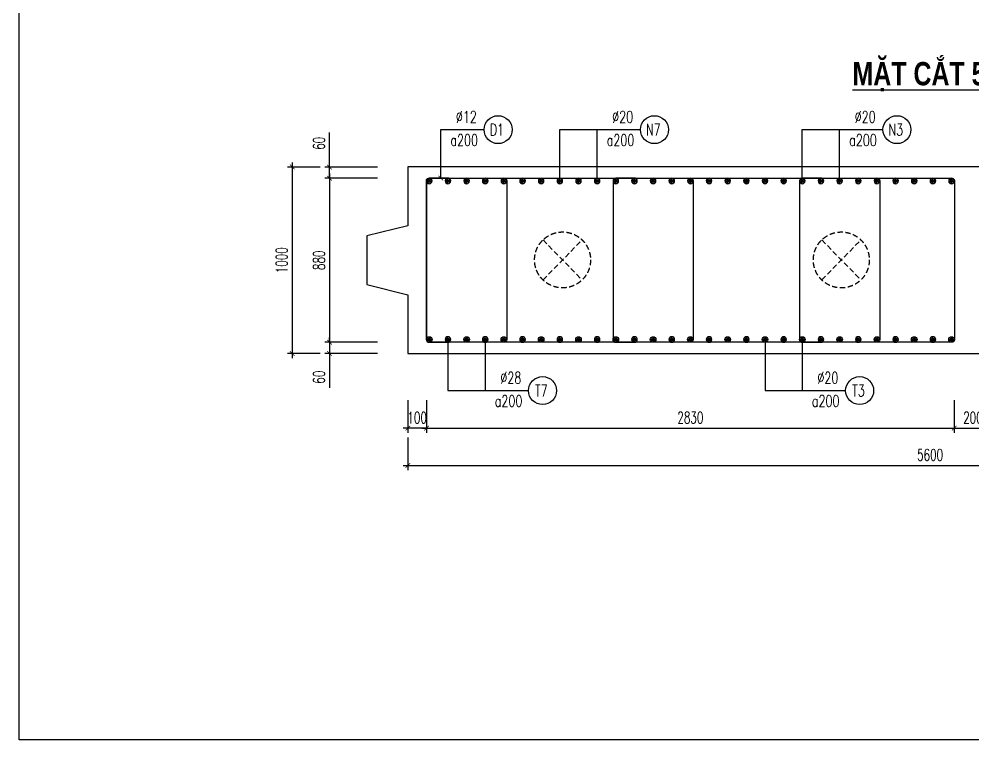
# Model space of a CAD drawing. Header units: millimetres. Extents: x -143570 to 58447, y -1448440 to -1202244.
# Drawn here: x -25653 to -5197, y -1269879 to -1254418 of the extents above; entities that cross this region are included whole.
import ezdxf
from ezdxf.enums import TextEntityAlignment as Align

# ---------------------------------------------------------------- set-up
doc = ezdxf.new("R2010")
doc.units = ezdxf.units.MM
doc.header["$LTSCALE"] = 30
doc.header["$PDMODE"] = 3
doc.linetypes.add('DASHED', pattern=[19.05, 12.7, -6.35])
doc.layers.get('0').update_dxf_attribs({"lineweight": 9})
doc.layers.get('Defpoints').update_dxf_attribs({"lineweight": 9})
for name, color, linetype in [('ccu11-Cotthep', 9, 'Continuous'), ('ccu11-Dim', 8, 'Continuous'), ('ccu11-Text', 31, 'Continuous'), ('ccu11-Thay', 7, 'Continuous'), ('ccu11-Thep', 4, 'Continuous'), ('ccu11-Thep doc', 4, 'Continuous'), ('ccu11-Thepdai', 6, 'Continuous')]:
    doc.layers.add(name, color=color, linetype=linetype)
doc.layers.add('ccu11-Khuat', color=9, linetype='DASHED', lineweight=30)
doc.layers.add('Vicom_thep doc', color=1, linetype='Continuous', lineweight=35)
doc.styles.add('ccu11-dim', font='vnsimli.shx', dxfattribs={"width": 0.65, "bigfont": 'bigfont.shx'})
doc.styles.add('ccu11-VnAvH-B', font='')
doc.styles.add('ccu11-vnsimple', font='vnsimple.shx', dxfattribs={"bigfont": 'bigfont.shx'})
doc.styles.add('ccu11_simli', font='vnsimli.shx', dxfattribs={"width": 0.8})
doc.styles.get('ccu11-VnAvH-B').set_extended_font_data('.VnAvantH', bold=True)
doc.dimstyles.new('ccu11-100', dxfattribs={"dimscale": 100, "dimtxt": 2.5, "dimasz": 1, "dimexe": 1, "dimexo": 2, "dimgap": 1, "dimtad": 1, "dimdec": 0, "dimdsep": 46, "dimtxsty": 'ccu11-dim', "dimblk": 'ARCHTICK', "dimcen": -1, "dimdle": 1, "dimclrd": 256, "dimclre": 256, "dimclrt": 3, "dimadec": 0, "dimazin": 2, "dimtfac": 0.1, "dimtdec": 0, "dimtmove": 0, "dimatfit": 1, "dimldrblk": 'ARCHTICK', "dimfxl": 1, "dimtvp": 0.833333, "dimtolj": 1, "dimtzin": 12, "dimarcsym": 0})
doc.dimstyles.new('ccu11-100x4', dxfattribs={"dimscale": 100, "dimtxt": 2.5, "dimasz": 1, "dimexe": 1, "dimexo": 2, "dimgap": 1, "dimtad": 1, "dimdec": 0, "dimlfac": 0.25, "dimdsep": 46, "dimtxsty": 'ccu11-dim', "dimblk": 'ARCHTICK', "dimcen": -1, "dimdle": 1, "dimclrd": 256, "dimclre": 256, "dimclrt": 3, "dimadec": 0, "dimazin": 2, "dimtfac": 0.1, "dimtdec": 0, "dimtmove": 0, "dimatfit": 1, "dimldrblk": 'ARCHTICK', "dimfxl": 1, "dimtvp": 0.833333, "dimtolj": 1, "dimtzin": 12, "dimarcsym": 0})

# ---------------------------------------------------------------- blocks, each defined once
blk = doc.blocks.new('MCT')
at = {"ltscale": 0.005}
for p, q in [((-0.49, 0), (0.49, 0)), ((0.35, -0.35), (-0.35, 0.35)), ((-0.35, -0.35), (0.35, 0.35)), ((0, -0.49), (0, 0.49))]:
    blk.add_line(p, q, dxfattribs=at)
blk.add_circle((0, 0), 0.492, dxfattribs=at)
blk = doc.blocks.new('*U158')
at = {"layer": 'ccu11-Thep doc', "xscale": -121.9200000001001, "yscale": 121.9200000001001, "zscale": 121.92, "rotation": 270}
blk.add_blockref('MCT', (0, 0), dxfattribs=at)
blk = doc.blocks.new('*U159')
at = {"layer": 'ccu11-Thep doc', "color": 0, "linetype": 'ByBlock', "lineweight": -2, "transparency": 16777216}
for p in [(0, 0), (800, 0), (1600, 0), (2400, 0), (3200, 0), (4000, 0), (4800, 0), (5600, 0), (6400, 0), (7200, 0), (8000, 0), (8800, 0), (9600, 0), (10400, 0), (11200, 0)]:
    blk.add_blockref('*U158', p, dxfattribs=at)
blk = doc.blocks.new('*U160')
at = {"layer": 'ccu11-Thep doc', "xscale": -121.9200000001001, "yscale": 121.9200000001001, "zscale": 121.92, "rotation": 270}
blk.add_blockref('MCT', (0, 0), dxfattribs=at)
blk = doc.blocks.new('*U161')
at = {"layer": 'ccu11-Thep doc', "color": 0, "linetype": 'ByBlock', "lineweight": -2, "transparency": 16777216}
for p in [(0, 0), (800, 0), (1600, 0), (2400, 0), (3200, 0), (4000, 0), (4800, 0), (5600, 0), (6400, 0), (7200, 0), (8000, 0), (8800, 0), (9600, 0), (10400, 0), (11200, 0)]:
    blk.add_blockref('*U160', p, dxfattribs=at)
blk = doc.blocks.new('_ARCHTICK')
at = {"color": 0, "linetype": 'ByBlock', "const_width": 0.15}
blk.add_lwpolyline([(-0.5, -0.5), (0.5, 0.5)], dxfattribs=at)
blk = doc.blocks.new('*D170')
at = {"layer": 'ccu11-Dim', "linetype": 'ByBlock', "lineweight": -2, "ltscale": 30, "transparency": 16777216}
for p, q in [((-18996, -1257591), (-18996, -1256851)), ((-17967, -1257591), (-19096, -1257591)), ((-18996, -1257831), (-18996, -1257591)), ((-17967, -1257831), (-19096, -1257831)), ((-18996, -1257831), (-18996, -1257931))]:
    blk.add_line(p, q, dxfattribs=at)
at = {"layer": 'Defpoints', "color": 0, "linetype": 'ByBlock', "ltscale": 30, "transparency": 16777216}
for p in [(-17767, -1257591), (-18996, -1257831), (-17767, -1257831)]:
    blk.add_point(p, dxfattribs=at)
at = {"layer": 'ccu11-Dim', "linetype": 'ByBlock', "lineweight": -2, "ltscale": 30, "transparency": 16777216, "xscale": 100, "yscale": 100, "zscale": 100}
for p, rotation in [((-18996, -1257591), 270), ((-18996, -1257831), 90)]:
    blk.add_blockref('_ARCHTICK', p, dxfattribs=dict(at, rotation=rotation))
at = {"layer": 'ccu11-Dim', "color": 3, "linetype": 'ByBlock', "ltscale": 30, "transparency": 16777216, "insert": (-19221, -1257083), "char_height": 250, "attachment_point": 5, "rotation": 90, "style": 'ccu11-dim'}
blk.add_mtext('\\A1;60', dxfattribs=at)
blk = doc.blocks.new('*D171')
at = {"layer": 'ccu11-Dim', "linetype": 'ByBlock', "lineweight": -2, "ltscale": 30, "transparency": 16777216}
for p, q in [((-18996, -1257731), (-18996, -1261451)), ((-17967, -1257831), (-19096, -1257831)), ((-17967, -1261351), (-19096, -1261351))]:
    blk.add_line(p, q, dxfattribs=at)
at = {"layer": 'Defpoints', "color": 0, "linetype": 'ByBlock', "ltscale": 30, "transparency": 16777216}
for p in [(-17767, -1257831), (-18996, -1261351), (-17767, -1261351)]:
    blk.add_point(p, dxfattribs=at)
at = {"layer": 'ccu11-Dim', "linetype": 'ByBlock', "lineweight": -2, "ltscale": 30, "transparency": 16777216, "xscale": 100, "yscale": 100, "zscale": 100}
for p, rotation in [((-18996, -1257831), 90), ((-18996, -1261351), 270)]:
    blk.add_blockref('_ARCHTICK', p, dxfattribs=dict(at, rotation=rotation))
at = {"layer": 'ccu11-Dim', "color": 3, "linetype": 'ByBlock', "ltscale": 30, "transparency": 16777216, "insert": (-19221, -1259591), "char_height": 250, "attachment_point": 5, "rotation": 90, "style": 'ccu11-dim'}
blk.add_mtext('\\A1;880', dxfattribs=at)
blk = doc.blocks.new('*D172')
at = {"layer": 'ccu11-Dim', "linetype": 'ByBlock', "lineweight": -2, "ltscale": 30, "transparency": 16777216}
for p, q in [((-18996, -1261351), (-18996, -1261251)), ((-17967, -1261351), (-19096, -1261351)), ((-18996, -1261351), (-18996, -1261591)), ((-17967, -1261591), (-19096, -1261591)), ((-18996, -1261591), (-18996, -1262330))]:
    blk.add_line(p, q, dxfattribs=at)
at = {"layer": 'Defpoints', "color": 0, "linetype": 'ByBlock', "ltscale": 30, "transparency": 16777216}
for p in [(-18996, -1261351), (-17767, -1261351), (-17767, -1261591)]:
    blk.add_point(p, dxfattribs=at)
at = {"layer": 'ccu11-Dim', "linetype": 'ByBlock', "lineweight": -2, "ltscale": 30, "transparency": 16777216, "xscale": 100, "yscale": 100, "zscale": 100}
for p, rotation in [((-18996, -1261351), 270), ((-18996, -1261591), 90)]:
    blk.add_blockref('_ARCHTICK', p, dxfattribs=dict(at, rotation=rotation))
at = {"layer": 'ccu11-Dim', "color": 3, "linetype": 'ByBlock', "ltscale": 30, "transparency": 16777216, "insert": (-19221, -1262098), "char_height": 250, "attachment_point": 5, "rotation": 90, "style": 'ccu11-dim'}
blk.add_mtext('\\A1;60', dxfattribs=at)
blk = doc.blocks.new('*D173')
at = {"layer": 'ccu11-Dim', "linetype": 'ByBlock', "lineweight": -2, "ltscale": 30, "transparency": 16777216}
for p, q in [((-19196, -1257591), (-19896, -1257591)), ((-19796, -1257491), (-19796, -1261691)), ((-19196, -1261591), (-19896, -1261591))]:
    blk.add_line(p, q, dxfattribs=at)
at = {"layer": 'Defpoints', "color": 0, "linetype": 'ByBlock', "ltscale": 30, "transparency": 16777216}
for p in [(-18996, -1257591), (-19796, -1261591), (-18996, -1261591)]:
    blk.add_point(p, dxfattribs=at)
at = {"layer": 'ccu11-Dim', "linetype": 'ByBlock', "lineweight": -2, "ltscale": 30, "transparency": 16777216, "xscale": 100, "yscale": 100, "zscale": 100}
for p, rotation in [((-19796, -1257591), 90), ((-19796, -1261591), 270)]:
    blk.add_blockref('_ARCHTICK', p, dxfattribs=dict(at, rotation=rotation))
at = {"layer": 'ccu11-Dim', "color": 3, "linetype": 'ByBlock', "ltscale": 30, "transparency": 16777216, "insert": (-20021, -1259591), "char_height": 250, "attachment_point": 5, "rotation": 90, "style": 'ccu11-dim'}
blk.add_mtext('\\A1;1000', dxfattribs=at)
blk = doc.blocks.new('*D175')
at = {"layer": 'ccu11-Dim', "linetype": 'ByBlock', "lineweight": -2, "ltscale": 30, "transparency": 16777216}
for p, q in [((-17316, -1263391), (-17316, -1264091)), ((5084, -1263391), (5084, -1264091)), ((-17416, -1263991), (5184, -1263991))]:
    blk.add_line(p, q, dxfattribs=at)
at = {"layer": 'Defpoints', "color": 0, "linetype": 'ByBlock', "ltscale": 30, "transparency": 16777216}
for p in [(-17316, -1263191), (5084, -1263191), (5084, -1263991)]:
    blk.add_point(p, dxfattribs=at)
at = {"layer": 'ccu11-Dim', "linetype": 'ByBlock', "lineweight": -2, "ltscale": 30, "transparency": 16777216, "xscale": 100, "yscale": 100, "zscale": 100, "rotation": 180}
blk.add_blockref('_ARCHTICK', (-17316, -1263991), dxfattribs=at)
at = {"layer": 'ccu11-Dim', "linetype": 'ByBlock', "lineweight": -2, "ltscale": 30, "transparency": 16777216, "xscale": 100, "yscale": 100, "zscale": 100}
blk.add_blockref('_ARCHTICK', (5084, -1263991), dxfattribs=at)
at = {"layer": 'ccu11-Dim', "color": 3, "linetype": 'ByBlock', "ltscale": 30, "transparency": 16777216, "insert": (-6116, -1263766), "char_height": 250, "attachment_point": 5, "style": 'ccu11-dim'}
blk.add_mtext('\\A1;5600', dxfattribs=at)
blk = doc.blocks.new('*D177')
at = {"layer": 'ccu11-Dim', "linetype": 'ByBlock', "lineweight": -2, "ltscale": 30, "transparency": 16777216}
for p, q in [((-5597, -1262591), (-5597, -1263291)), ((-4797, -1262591), (-4797, -1263291)), ((-5697, -1263191), (-4697, -1263191))]:
    blk.add_line(p, q, dxfattribs=at)
at = {"layer": 'Defpoints', "color": 0, "linetype": 'ByBlock', "ltscale": 30, "transparency": 16777216}
for p in [(-5597, -1262391), (-4797, -1262391), (-4797, -1263191)]:
    blk.add_point(p, dxfattribs=at)
at = {"layer": 'ccu11-Dim', "linetype": 'ByBlock', "lineweight": -2, "ltscale": 30, "transparency": 16777216, "xscale": 100, "yscale": 100, "zscale": 100, "rotation": 180}
blk.add_blockref('_ARCHTICK', (-5597, -1263191), dxfattribs=at)
at = {"layer": 'ccu11-Dim', "linetype": 'ByBlock', "lineweight": -2, "ltscale": 30, "transparency": 16777216, "xscale": 100, "yscale": 100, "zscale": 100}
blk.add_blockref('_ARCHTICK', (-4797, -1263191), dxfattribs=at)
at = {"layer": 'ccu11-Dim', "color": 3, "linetype": 'ByBlock', "ltscale": 30, "transparency": 16777216, "insert": (-5197, -1262966), "char_height": 250, "attachment_point": 5, "style": 'ccu11-dim'}
blk.add_mtext('\\A1;200', dxfattribs=at)
blk = doc.blocks.new('*D179')
at = {"layer": 'ccu11-Dim', "linetype": 'ByBlock', "lineweight": -2, "ltscale": 30, "transparency": 16777216}
for p, q in [((-16916, -1262591), (-16916, -1263291)), ((-5597, -1262591), (-5597, -1263291)), ((-17016, -1263191), (-5497, -1263191))]:
    blk.add_line(p, q, dxfattribs=at)
at = {"layer": 'Defpoints', "color": 0, "linetype": 'ByBlock', "ltscale": 30, "transparency": 16777216}
for p in [(-16916, -1262391), (-5597, -1262391), (-5597, -1263191)]:
    blk.add_point(p, dxfattribs=at)
at = {"layer": 'ccu11-Dim', "linetype": 'ByBlock', "lineweight": -2, "ltscale": 30, "transparency": 16777216, "xscale": 100, "yscale": 100, "zscale": 100, "rotation": 180}
blk.add_blockref('_ARCHTICK', (-16916, -1263191), dxfattribs=at)
at = {"layer": 'ccu11-Dim', "linetype": 'ByBlock', "lineweight": -2, "ltscale": 30, "transparency": 16777216, "xscale": 100, "yscale": 100, "zscale": 100}
blk.add_blockref('_ARCHTICK', (-5597, -1263191), dxfattribs=at)
at = {"layer": 'ccu11-Dim', "color": 3, "linetype": 'ByBlock', "ltscale": 30, "transparency": 16777216, "insert": (-11257, -1262966), "char_height": 250, "attachment_point": 5, "style": 'ccu11-dim'}
blk.add_mtext('\\A1;2830', dxfattribs=at)
blk = doc.blocks.new('*D180')
at = {"layer": 'ccu11-Dim', "linetype": 'ByBlock', "lineweight": -2, "ltscale": 30, "transparency": 16777216}
for p, q in [((-17316, -1262591), (-17316, -1263291)), ((-16916, -1262591), (-16916, -1263291)), ((-17316, -1263191), (-17416, -1263191)), ((-16916, -1263191), (-17316, -1263191)), ((-16916, -1263191), (-16816, -1263191))]:
    blk.add_line(p, q, dxfattribs=at)
at = {"layer": 'Defpoints', "color": 0, "linetype": 'ByBlock', "ltscale": 30, "transparency": 16777216}
for p in [(-17316, -1262391), (-16916, -1262391), (-17316, -1263191)]:
    blk.add_point(p, dxfattribs=at)
at = {"layer": 'ccu11-Dim', "linetype": 'ByBlock', "lineweight": -2, "ltscale": 30, "transparency": 16777216, "xscale": 100, "yscale": 100, "zscale": 100}
blk.add_blockref('_ARCHTICK', (-17316, -1263191), dxfattribs=at)
at = {"layer": 'ccu11-Dim', "linetype": 'ByBlock', "lineweight": -2, "ltscale": 30, "transparency": 16777216, "xscale": 100, "yscale": 100, "zscale": 100, "rotation": 180}
blk.add_blockref('_ARCHTICK', (-16916, -1263191), dxfattribs=at)
at = {"layer": 'ccu11-Dim', "color": 3, "linetype": 'ByBlock', "ltscale": 30, "transparency": 16777216, "insert": (-17116, -1262966), "char_height": 250, "attachment_point": 5, "style": 'ccu11-dim'}
blk.add_mtext('\\A1;100', dxfattribs=at)
blk = doc.blocks.new('SHD')
at = {"layer": 'ccu11-Cotthep'}
blk.add_circle((300, 0), 300, dxfattribs=at)
at = {"layer": 'ccu11-Cotthep', "color": 31, "style": 'ccu11_simli', "width": 0.8}
blk.add_attdef('DK', text='', height=250, dxfattribs=at).set_placement((-101, 65), align=Align.BOTTOM_RIGHT)
blk.add_attdef('KH', text='', height=250, dxfattribs=at).set_placement((300, 0), align=Align.MIDDLE)
blk.add_attdef('KC', text='', height=250, dxfattribs=at).set_placement((-101, -142), align=Align.TOP_RIGHT)
blk = doc.blocks.new('ccu11_block_thep')
at = {"layer": 'ccu11-Thep', "color": 3}
for p, q in [((-0.4, 0), (0.4, 0)), ((-0.28, 0.28), (0.28, -0.28)), ((0.28, 0.28), (-0.28, -0.28)), ((0, 0.4), (0, -0.4))]:
    blk.add_line(p, q, dxfattribs=at)
at = {"layer": 'ccu11-Thep', "color": 1, "const_width": 0.0667}
blk.add_lwpolyline([(-0.4, 0, 1), (0.4, 0, 1), (-0.4, 0, 1)], format="xyb", dxfattribs=at)
at = {"layer": 'ccu11-Thep', "color": 1}
blk.add_circle((0, 0), 0.4, dxfattribs=at)
blk = doc.blocks.new('*U166')
at = {"layer": 'Vicom_thep doc', "xscale": -150, "yscale": 150, "zscale": 150, "rotation": 180}
blk.add_blockref('ccu11_block_thep', (0, 0), dxfattribs=at)
blk = doc.blocks.new('*U167')
at = {"layer": 'ccu11-Thep doc', "color": 0, "linetype": 'ByBlock', "lineweight": -2, "transparency": 16777216}
for p in [(0, 0), (800, 0), (1600, 0), (2400, 0), (3200, 0), (4000, 0), (4800, 0), (5600, 0), (6400, 0), (7200, 0), (8000, 0), (8800, 0), (9600, 0), (10400, 0)]:
    blk.add_blockref('*U166', p, dxfattribs=at)
blk = doc.blocks.new('*U185')
at = {"layer": 'Vicom_thep doc', "xscale": -150, "yscale": 150, "zscale": 150, "rotation": 180}
blk.add_blockref('ccu11_block_thep', (0, 0), dxfattribs=at)
blk = doc.blocks.new('*U186')
at = {"layer": 'ccu11-Thep doc', "color": 0, "linetype": 'ByBlock', "lineweight": -2, "transparency": 16777216}
for p in [(0, 0), (800, 0), (1600, 0), (2400, 0), (3200, 0), (4000, 0), (4800, 0), (5600, 0), (6400, 0), (7200, 0), (8000, 0), (8800, 0), (9600, 0), (10400, 0)]:
    blk.add_blockref('*U185', p, dxfattribs=at)

msp = doc.modelspace()

# ---------------------------------------------------------------- linework, layer by layer
at = {"layer": 'ccu11-Khuat', "ltscale": 0.3}
for p, q in [((-14416.9, -1259154.79), (-13578.67, -1260013.49)), ((-14416.9, -1260013.49), (-13578.67, -1259154.79)), ((-8439, -1259154.79), (-7600.76, -1260013.49)), ((-8439, -1260013.49), (-7600.76, -1259154.79))]:
    msp.add_line(p, q, dxfattribs=at)
for centre in [(-13997.79, -1259584.14), (-8019.88, -1259584.14)]:
    msp.add_circle(centre, 600, dxfattribs=at)
at = {"layer": 'ccu11-Thay'}
for points in [[(-25652.83, -1210408.39), (58447.17, -1210408.39), (58447.17, -1269879.11), (-25652.83, -1269879.11)], [(-17316, -1261590.5), (5084, -1261590.5), (5084, -1260330.5), (4204.24, -1260110.5), (4204.24, -1259070.5), (5084, -1258850.5), (5084, -1257590.5), (-17316, -1257590.5), (-17316, -1258850.5), (-18195.76, -1259070.5), (-18195.76, -1260110.5), (-17316, -1260330.5)]]:
    msp.add_lwpolyline(points, close=True, dxfattribs=at)
at = {"layer": 'ccu11-Thepdai'}
for points in [[(-16436, -1257830.5), (-16856, -1257830.5, 0.41421356), (-16916, -1257890.5), (-16916, -1261290.5, 0.41421356), (-16856, -1261350.5), (-16436, -1261350.5)], [(-5646, -1261350.5), (-16856, -1261350.5, -0.41421356), (-16916, -1261290.5), (-16916, -1257880.5, -0.41421356), (-16866, -1257830.5), (-5646, -1257830.5, -0.41421356), (-5596, -1257880.5), (-5596, -1261300.5, -0.41421356), (-5646, -1261350.5)], [(-15676, -1257830.5), (-15256, -1257830.5, -0.41421356), (-15196, -1257890.5), (-15196, -1261290.5, -0.41421356), (-15256, -1261350.5), (-15676, -1261350.5)], [(-12436, -1257830.5), (-12856, -1257830.5, 0.41421356), (-12916, -1257890.5), (-12916, -1261290.5, 0.41421356), (-12856, -1261350.5), (-12436, -1261350.5)], [(-11676, -1257830.5), (-11256, -1257830.5, -0.41421356), (-11196, -1257890.5), (-11196, -1261290.5, -0.41421356), (-11256, -1261350.5), (-11676, -1261350.5)], [(-8436, -1257830.5), (-8856, -1257830.5, 0.41421356), (-8916, -1257890.5), (-8916, -1261290.5, 0.41421356), (-8856, -1261350.5), (-8436, -1261350.5)], [(-7676, -1257830.5), (-7256, -1257830.5, -0.41421356), (-7196, -1257890.5), (-7196, -1261290.5, -0.41421356), (-7256, -1261350.5), (-7676, -1261350.5)]]:
    msp.add_lwpolyline(points, format="xyb", dxfattribs=at)

# ---------------------------------------------------------------- block references
at = {"layer": 'ccu11-Cotthep'}
ref = msp.add_blockref('SHD', (-15679.81, -1256790.14), dxfattribs=at)
ref.add_attrib('KH', 'D1', dxfattribs={"color": 31, "height": 250, "style": 'ccu11-vnsimple', "width": 0.7}).set_placement((-15404.81, -1256790.14), align=Align.MIDDLE_CENTER)
ref.add_attrib('KC', 'a200', dxfattribs={"color": 31, "height": 250, "style": 'ccu11-vnsimple', "width": 0.7}).set_placement((-16108.39, -1256890.14), align=Align.TOP_CENTER)
ref.add_attrib('DK', '`12', dxfattribs={"color": 31, "height": 250, "style": 'ccu11-vnsimple', "width": 0.7}).set_placement((-16060.59, -1256715.14), align=Align.BOTTOM_CENTER)
ref = msp.add_blockref('SHD', (-12327, -1256790.14), dxfattribs=at)
ref.add_attrib('KH', 'N7', dxfattribs={"color": 31, "height": 250, "style": 'ccu11-vnsimple', "width": 0.7}).set_placement((-12052, -1256790.14), align=Align.MIDDLE_CENTER)
ref.add_attrib('KC', 'a200', dxfattribs={"color": 31, "height": 250, "style": 'ccu11-vnsimple', "width": 0.7}).set_placement((-12755.58, -1256890.14), align=Align.TOP_CENTER)
ref.add_attrib('DK', '`20', dxfattribs={"color": 31, "height": 250, "style": 'ccu11-vnsimple', "width": 0.7}).set_placement((-12707.78, -1256715.14), align=Align.BOTTOM_CENTER)
ref = msp.add_blockref('SHD', (-7127, -1256790.14), dxfattribs=at)
ref.add_attrib('KH', 'N3', dxfattribs={"color": 31, "height": 250, "style": 'ccu11-vnsimple', "width": 0.7}).set_placement((-6852, -1256790.14), align=Align.MIDDLE_CENTER)
ref.add_attrib('KC', 'a200', dxfattribs={"color": 31, "height": 250, "style": 'ccu11-vnsimple', "width": 0.7}).set_placement((-7555.58, -1256890.14), align=Align.TOP_CENTER)
ref.add_attrib('DK', '`20', dxfattribs={"color": 31, "height": 250, "style": 'ccu11-vnsimple', "width": 0.7}).set_placement((-7507.78, -1256715.14), align=Align.BOTTOM_CENTER)
ref = msp.add_blockref('SHD', (-14727, -1262385.86), dxfattribs=at)
ref.add_attrib('KH', 'T7', dxfattribs={"color": 31, "height": 250, "style": 'ccu11-vnsimple', "width": 0.7}).set_placement((-14452, -1262385.86), align=Align.MIDDLE_CENTER)
ref.add_attrib('KC', 'a200', dxfattribs={"color": 31, "height": 250, "style": 'ccu11-vnsimple', "width": 0.7}).set_placement((-15155.58, -1262485.86), align=Align.TOP_CENTER)
ref.add_attrib('DK', '`28', dxfattribs={"color": 31, "height": 250, "style": 'ccu11-vnsimple', "width": 0.7}).set_placement((-15107.78, -1262310.86), align=Align.BOTTOM_CENTER)
ref = msp.add_blockref('SHD', (-7927, -1262385.86), dxfattribs=at)
ref.add_attrib('KH', 'T3', dxfattribs={"color": 31, "height": 250, "style": 'ccu11-vnsimple', "width": 0.7}).set_placement((-7652, -1262385.86), align=Align.MIDDLE_CENTER)
ref.add_attrib('KC', 'a200', dxfattribs={"color": 31, "height": 250, "style": 'ccu11-vnsimple', "width": 0.7}).set_placement((-8355.58, -1262485.86), align=Align.TOP_CENTER)
ref.add_attrib('DK', '`20', dxfattribs={"color": 31, "height": 250, "style": 'ccu11-vnsimple', "width": 0.7}).set_placement((-8307.78, -1262310.86), align=Align.BOTTOM_CENTER)
at = {"layer": 'ccu11-Thep doc'}
for name, p in [('*U159', (-16856, -1257890.5)), ('*U186', (-16456, -1257890.5)), ('*U167', (-16456, -1261290.5))]:
    msp.add_blockref(name, p, dxfattribs=at)
at = {"layer": 'ccu11-Thep doc', "xscale": -1, "rotation": 180}
msp.add_blockref('*U161', (-16856, -1261290.5), dxfattribs=at)

# ---------------------------------------------------------------- texts
at = {"layer": 'ccu11-Text', "color": 5, "style": 'ccu11-VnAvH-B', "width": 0.8}
msp.add_text('%%UmÆt c¾t 5-5', height=500, dxfattribs=at).set_placement((-6116, -1255839.23), align=Align.CENTER)

# ---------------------------------------------------------------- dimensions: what is measured, and where the dimension line sits
at = {"layer": 'ccu11-Dim', "linetype": 'ByBlock', "ltscale": 30}
for base, p1, p2, angle, picture, middle in [((-18995.76, -1257830.5), (-17767.37, -1257590.5), (-17767.37, -1257830.5), 90, '*D170', (-18995.76, -1257082.52)), ((-18995.76, -1261350.5), (-17767.37, -1261590.5), (-17767.37, -1261350.5), 270, '*D172', (-18995.76, -1262098.48))]:
    dim = msp.add_linear_dim(base=base, p1=p1, p2=p2, angle=angle, dimstyle='ccu11-100x4', dxfattribs=at)
    dim.commit()
    dim.dimension.update_dxf_attribs({"geometry": picture, "text_midpoint": middle, "dimtype": 160})
dim = msp.add_linear_dim(base=(-19795.76, -1261590.5), p1=(-18995.76, -1257590.5), p2=(-18995.76, -1261590.5), angle=90, dimstyle='ccu11-100x4', dxfattribs=at)
dim.commit()
dim.dimension.update_dxf_attribs({"geometry": '*D173', "text_midpoint": (-20020.76, -1259590.5)})
dim = msp.add_linear_dim(base=(-18995.76, -1261350.5), p1=(-17767.37, -1257830.5), p2=(-17767.37, -1261350.5), angle=90, dimstyle='ccu11-100x4', override={"dimtmove": 1}, dxfattribs=at)
dim.commit()
dim.dimension.update_dxf_attribs({"geometry": '*D171', "text_midpoint": (-19220.76, -1259590.5)})
dim = msp.add_linear_dim(base=(-17316, -1263190.86), p1=(-16916, -1262390.86), p2=(-17316, -1262390.86), dimstyle='ccu11-100x4', override={"dimtix": 1}, dxfattribs=at)
dim.commit()
dim.dimension.update_dxf_attribs({"geometry": '*D180', "text_midpoint": (-17116, -1262965.86)})
for base, p1, p2, picture, middle in [((-5597.5, -1263190.86), (-16916, -1262390.86), (-5597.5, -1262390.86), '*D179', (-11256.75, -1262965.86)), ((-4797.5, -1263190.86), (-5597.5, -1262390.86), (-4797.5, -1262390.86), '*D177', (-5197.5, -1262965.86)), ((5084, -1263990.86), (-17316, -1263190.86), (5084, -1263190.86), '*D175', (-6116, -1263765.86))]:
    dim = msp.add_linear_dim(base=base, p1=p1, p2=p2, dimstyle='ccu11-100x4', dxfattribs=at)
    dim.commit()
    dim.dimension.update_dxf_attribs({"geometry": picture, "text_midpoint": middle})

# ---------------------------------------------------------------- leaders
at = {"layer": 'ccu11-Cotthep', "linetype": 'ByBlock', "ltscale": 30}
msp.add_leader([(-16608.81, -1257830.5), (-16608.81, -1256790.14), (-15679.81, -1256790.14)], dimstyle='ccu11-100x4', dxfattribs=at)
at = {"layer": 'ccu11-Cotthep'}
for points in [[(-14056, -1257890.5), (-14056, -1256790.14), (-12327, -1256790.14)], [(-13256, -1257890.5), (-13256, -1256790.14), (-12327, -1256790.14)], [(-8856, -1257890.5), (-8856, -1256790.14), (-7127, -1256790.14)], [(-8056, -1257890.5), (-8056, -1256790.14), (-7127, -1256790.14)], [(-16456, -1261285.5), (-16456, -1262385.86), (-14727, -1262385.86)], [(-15656, -1261285.5), (-15656, -1262385.86), (-14727, -1262385.86)], [(-9656, -1261285.5), (-9656, -1262385.86), (-7927, -1262385.86)], [(-8856, -1261285.5), (-8856, -1262385.86), (-7927, -1262385.86)]]:
    msp.add_leader(points, dimstyle='ccu11-100', override={"dimasz": 1.5, "dimgap": 1, "dimtad": 0, "dimldrblk": 'None', "dimfxl": 3, "dimfxlon": 1, "dimtfill": 1, "dimarcsym": 1}, dxfattribs=at)

doc.saveas('drawing.dxf')
